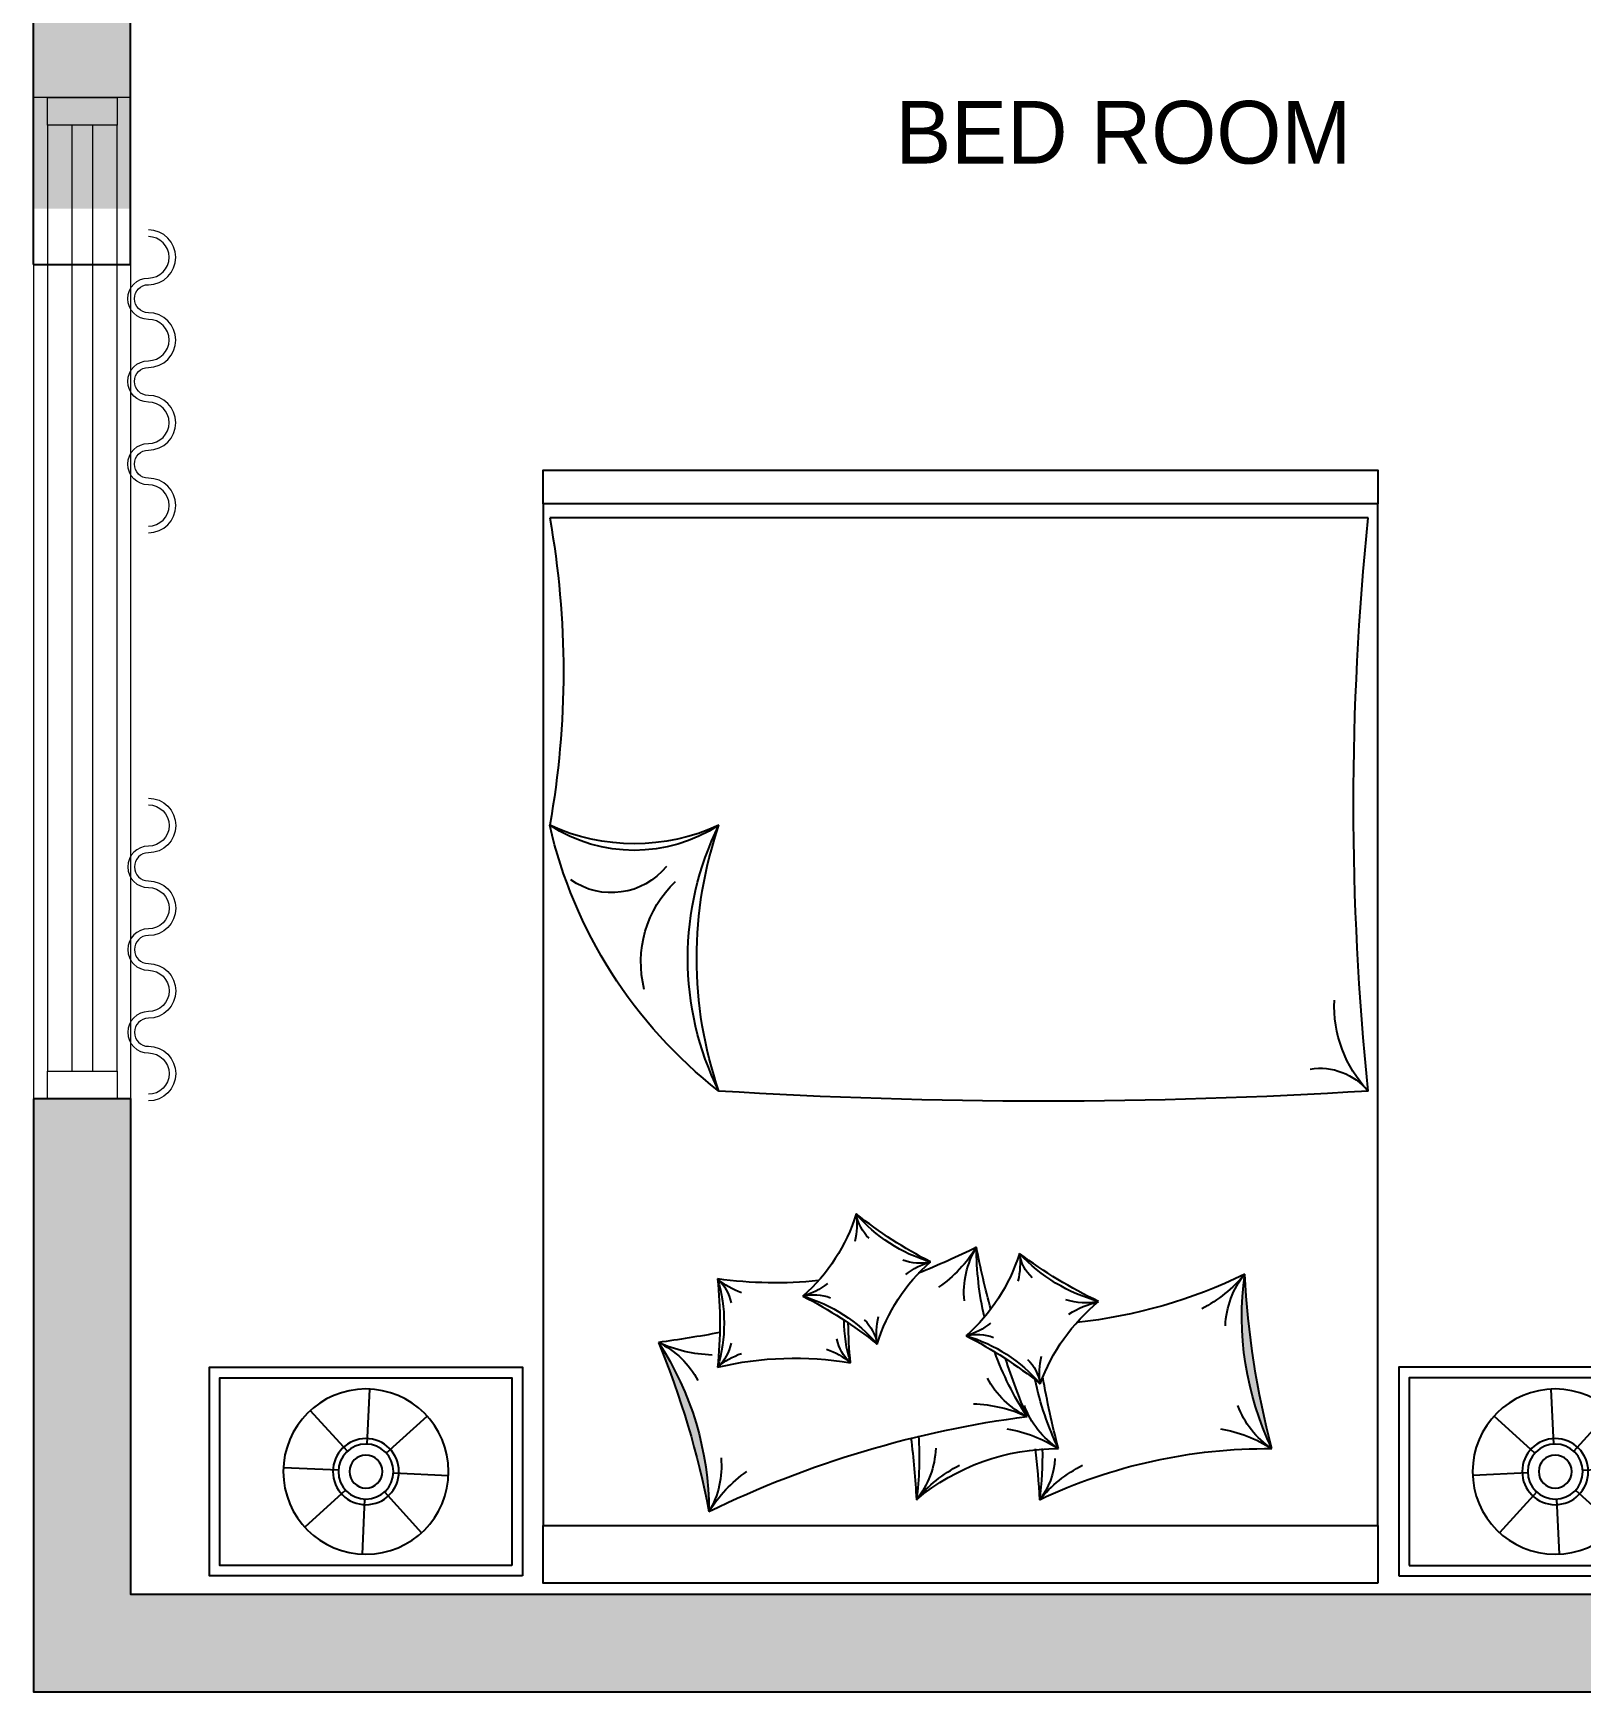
# Model space of a CAD drawing. Header units: inches. Extents: x 0 to 2865, y 0 to 4378.
# Drawn here: x 1076.5 to 1187.8, y 918.1 to 1037.4 of the extents above; entities that cross this region are included whole.
import ezdxf

# ---------------------------------------------------------------- set-up
doc = ezdxf.new("R2010")
doc.units = ezdxf.units.IN
doc.layers.add('A-WALL', color=113, linetype='Continuous', lineweight=9)
for name, color, linetype in [('I-FURN', 8, 'Continuous'), ('I-Furn Text', 7, 'Continuous'), ('I-GLAZ', 6, 'Continuous'), ('WALL', 4, 'Continuous')]:
    doc.layers.add(name, color=color, linetype=linetype)
doc.styles.add('1 by 8 new', font='GOTHIC.TTF', dxfattribs={"height": 4.5})

# ---------------------------------------------------------------- blocks, each defined once
blk = doc.blocks.new('BED')
at = {"layer": 'I-FURN', "transparency": 33554687}
h = blk.add_hatch(color=256, dxfattribs=at)
edge = h.paths.add_edge_path()
edge.add_ellipse((-40.13340545339418, -5.179312144535743), major_axis=(15.58408863954086, 15.58408863954083), ratio=0.9999999999998601, start_angle=281.63393075534776, end_angle=315.0978341324132, ccw=False)
edge.add_ellipse((-79.48608896645567, 6.57775249017277), major_axis=(-44.19450264213356, 44.19450264213366), ratio=0.9999999999997735, start_angle=202.5392429386608, end_angle=214.1925219491154)
h = blk.add_hatch(color=256, dxfattribs=at)
edge = h.paths.add_edge_path()
edge.add_ellipse((82.8400841603002, -25.50388626169206), major_axis=(-44.19450264210435, 44.19450264210443), ratio=0.9999999999993399, start_angle=30.31826891564059, end_angle=41.97154792606656)
edge.add_ellipse((42.2581928801668, -19.18151577026492), major_axis=(-15.5840886395407, 15.58408863954074), ratio=0.9999999999999475, start_angle=19.412956732346686, end_angle=52.87686010932521, ccw=False)
for p, q in [((-42.84299019888749, -6.031982867865736), (-43.02951411451068, -2.076378131354431)), ((42.84299019889113, -6.03198286785846), (43.02951411451431, -2.076378131347155)), ((-44.21419187031279, -6.67721393247848), (-47.14311912878475, -4.012071325185389)), ((-41.41715693743026, -6.545321606889047), (-38.75201433013717, -3.616394348417089)), ((41.4171569374339, -6.545321606881771), (38.75201433014081, -3.616394348409813)), ((44.21419187031643, -6.677213932471204), (47.14311912878838, -4.012071325178113)), ((-44.72753060933428, -8.10304719393389), (-48.68313534584922, -8.289571109555254)), ((-40.77192587282116, -7.916523278312525), (-36.81632113630803, -7.72999936269116)), ((40.7719258728248, -7.916523278308887), (36.81632113630985, -7.729999362687522)), ((44.72753060933974, -8.103047193926614), (48.68313534585286, -8.289571109547978)), ((-44.08229954472336, -9.474248865361005), (-46.74744215201645, -12.40317612383296)), ((-41.28526461184083, -9.342356539771572), (-38.35633735336887, -12.00749914706466)), ((41.28526461184447, -9.342356539764296), (38.35633735337251, -12.00749914705739)), ((44.08229954472699, -9.47424886535373), (46.74744215202008, -12.40317612382569)), ((-42.65646628326795, -9.987587604380678), (-42.46994236764658, -13.94319234089562)), ((42.6564662832734, -9.98758760437704), (42.4699423676484, -13.94319234088834)), ((29.30252457301015, -76.56771596757471), (-29.53781469260809, -76.56771607310475))]:
    blk.add_line(p, q, dxfattribs=at)
for points in [[(30.00000000000034, 9.094947017729282e-13), (-29.99999999999977, 1.364242052659392e-12), (-29.99999999999977, -4.126984126980915), (30.00000000000034, -4.12698412698137)], [(-31.49945648216067, -0.509785236112748), (-53.99999999999966, -0.509785236112748), (-53.99999999999966, -15.50978523611275), (-31.49945648216067, -15.50978523611275)], [(31.49945648216124, -0.5097852361132027), (54.00000000000045, -0.5097852361132027), (54.00000000000045, -15.5097852361132), (31.49945648216124, -15.5097852361132)], [(-32.24945648216067, -1.259785236112748), (-53.24999999999966, -1.259785236112748), (-53.24999999999966, -14.75978523611275), (-32.24945648216067, -14.75978523611275)], [(32.24945648216124, -1.259785236113203), (53.25000000000045, -1.259785236113203), (53.25000000000045, -14.7597852361132), (32.24945648216124, -14.7597852361132)], [(30.00000000000057, -77.58850157534334), (-29.99999999999943, -77.58850157533561), (-29.99999999999977, -4.126984126980915), (30.00000000000034, -4.12698412698137)], [(30.00000000000057, -77.58850157534334), (-29.99999999999943, -77.58850157533561), (-29.99999999999943, -79.99999999999818), (30.00000000000057, -79.99999999999864)]]:
    blk.add_lwpolyline(points, close=True, dxfattribs=at)
for centre, radius in [((-42.74972824107681, -8.009785236125026), 5.940000000497924), ((42.74972824108045, -8.00978523611775), 5.940000000497934), ((-42.74972824107681, -8.009785236125026), 2.37600000019917), ((42.74972824108045, -8.00978523611775), 2.376000000199173), ((-42.74972824107681, -8.009785236125026), 1.980000000165975), ((-42.74972824107681, -8.009785236125026), 1.188000000099585), ((42.74972824108045, -8.00978523611775), 1.980000000165978), ((42.74972824108045, -8.00978523611775), 1.188000000099587)]:
    blk.add_circle(centre, radius, dxfattribs=at)
for centre, radius, start, end in [((-79.48608896645567, 6.577752490158218), 62.50046501884082, 337.5392429675062, 349.1925219301149), ((-40.13340545339418, -5.179312144535743), 22.03922951125872, 326.6339307816924, 0.09783412808068302), ((14.29732386618025, 61.58127291774917), 74.16983031942473, 244.1051374163238, 262.6266274648001), ((-9.496600725120175, 0.2813959061982132), 10.16506761753974, 212.242321466755, 234.7327240634353), ((-23.50899874913705, -8.395362257053876), 6.317151978906221, 354.506931220937, 31.00115229156921), ((-65.5893967356966, -2.686405764818574), 62.50046501884082, 352.8723856237003, 356.9715479605134), ((-8.100783944158707, -9.945069122257792), 6.317151978906221, 2.285957195940157, 38.78017823902326), ((-25.00750545553421, -9.00877625624571), 22.03922951125872, 355.9241832641608, 7.876860115832518), ((6.923956555081986, 6.052799551770931), 15.7163777343684, 230.0100781594712, 270.4110818738097), ((4.608240109839699, 0.5484592739167056), 10.16506761753974, 220.02134745206, 242.5117500576237), ((-56.74194596098062, -2.686405764818574), 62.50046501884082, 353.5972692344646, 356.9715479605134), ((22.05120906756247, 28.66581657881807), 38.33040339653333, 244.7013599602726, 270.4919954027366), ((1.731579927553298, -9.153739509339175), 5.053721583124976, 2.285957195940157, 38.78017823902326), ((-16.16005468084734, -9.00877625624571), 22.03922951125872, 358.300895687622, 7.876860115832518), ((13.45569088454113, 0.5484592739167056), 10.16506761753974, 220.02134745206, 242.5117500576237), ((1.6097178230998, -1.068042130565118), 10.16506761753974, 279.7780667895824, 302.2684693717773), ((10.52427233854576, -14.93037051991178), 6.317151978906221, 123.5096386267922, 160.0038596369334), ((26.91456338705063, -19.18151577025037), 22.03922951125872, 154.4129567395365, 168.0486538025515), ((67.49645466716936, -25.50388626166296), 62.50046501884082, 165.3182689327398, 170.1576576033741), ((16.95334731620142, -1.068042130565118), 10.16506761753974, 279.7780667895824, 302.2684693717773), ((25.86790183164737, -14.93037051991178), 6.317151978906221, 123.5096386267922, 160.0038596369334), ((42.2581928801668, -19.18151577025037), 22.03922951125872, 154.4129567395365, 187.8768601158325), ((82.8400841603002, -25.50388626166296), 62.50046501884082, 165.3182689327398, 176.9715479605135), ((0.5650791867523139, -2.724646134584873), 10.16506761753974, 271.9990408009585, 294.4894434119159), ((7.521290979130185, -17.66601648949199), 6.317151978906221, 115.7306126241778, 152.2248337046104), ((23.18534486324677, -24.09651355502046), 22.03922951125872, 146.6339307816924, 160.1771595901036), ((62.53802837629371, -35.8535781896926), 62.50046501884082, 157.5392429675062, 161.60550070761), ((-24.46935156927759, -11.60980921006421), 6.317151978906221, 295.7306126241778, 332.2248337046104), ((-13.83739369628859, 10.04619940877501), 31.25023250942041, 297.0966054268173, 308.7498844551293), ((-2.67592405284779, -7.191467559902776), 11.01961475562936, 286.1912932477329, 319.6551966384683), ((2.607022389900862, -13.80727786792613), 3.15857598945311, 314.0642937237366, 350.5585147739947), ((10.75337835005519, -15.05035558970758), 5.082533808769868, 171.7996839924949, 194.290086579433), ((18.72723211524169, -9.53606954406041), 13.85831012812964, 200.2180295282298, 230.5721066988012), ((-17.51313977583743, -26.55117956529921), 10.16506761753974, 91.99904080095843, 114.489443411916), ((-48.55739803216386, -18.68842713378262), 31.25023250942041, 354.1733605243788, 5.826639475621183), ((-28.02168360278267, -18.68842713378262), 11.01961475562936, 343.2680482935895, 16.73195170641054), ((-14.12590964828235, -11.68730220280713), 5.082533808769868, 228.876439015135, 251.3668416504409), ((-19.59701536144678, -17.84971730787083), 3.15857598945311, 11.14104877428638, 47.63526982051552), ((-11.93790888917249, 7.712010399839983), 23.87731924453131, 256.6069347148807, 279.7033356534133), ((-11.25617056284648, -11.99507458926973), 5.082533808769868, 288.6331583495591, 311.1235609848649), ((-5.785064850249569, -18.15748969433389), 3.15857598945311, 132.3647301794845, 168.8589512257136), ((2.639603391071773, -18.99619952022385), 11.01961475562936, 163.2680482935895, 179.5280806176435), ((23.17531782048206, -18.99619952022385), 31.25023250942041, 174.1733605243788, 179.459318573744), ((-31.24538445631265, -90.85709861731357), 74.16983031942473, 79.17424012284803, 82.62662746480014), ((-25.56402538665827, 7.195786140962355), 31.25023250942041, 297.0966054268173, 308.7498844551293), ((-14.40255574317382, -10.04188082773044), 11.01961475562936, 286.1912932477329, 319.6551966384683), ((-9.119609300425168, -16.65769113575379), 3.15857598945311, 314.0642937237366, 350.5585147739947), ((-0.973253340285396, -17.90076885755025), 5.082533808769868, 171.7996839924949, 194.290086579433), ((6.488032239475046, -13.28487082182164), 13.08380323838914, 197.300731885757, 228.5457579871332), ((1.198997291809405, -14.71898067656639), 3.15857598945311, 255.2879751359212, 291.7821961739907), ((-8.26491931026942, -27.58011102569344), 13.08380323838914, 17.30073188575705, 48.54575798713328), ((-1.000102190504208, -22.66078897938769), 5.082533808769868, 51.55640329502378, 74.04680590809828), ((4.52646272949687, -54.73260538696104), 36.20873892111788, 63.951439646957, 83.93041457906844), ((25.35147136879129, -18.24522290423101), 6.317151978906221, 182.2859571959402, 218.7801782390233), ((-19.59701536144678, -19.52713695965804), 3.15857598945311, 312.3647301794845, 348.8589512257136), ((23.18534486324677, -24.09651355502046), 22.03922951125872, 166.9490291641304, 180.0978341280807), ((62.53802837629371, -35.8535781896926), 62.50046501884082, 165.004368342141, 169.1925219301149), ((24.81943922664539, -51.28534808976019), 34.43255801509228, 115.6293303264636, 126.7306041362188), ((13.11009963482536, -31.93566536198978), 12.12087208699685, 105.2314041699549, 137.1285303148105), ((8.973664171761243, -24.56348686417823), 4.426517426633798, 77.57967366765597, 108.3696246791492), ((11.53166473865019, -13.48407683221649), 6.944724643454832, 237.3976725374356, 256.6295816687488), ((12.64244731585529, -28.73875130058059), 10.16506761753974, 40.02134745206006, 62.51175005762365), ((-14.12590964828235, -25.6895520647513), 5.082533808769868, 108.6331583495591, 131.1235609848649), ((-10.52763439851662, -17.56939394439405), 3.15857598945311, 255.2879751359212, 291.7821961739907), ((-19.99155100059545, -30.43052429355066), 13.08380323838914, 17.30073188575705, 48.54575798713328), ((-12.72673388084479, -25.51120224721581), 5.082533808769868, 51.55640329502378, 74.04680590809828), ((-7.451459863964942, -29.55722160606001), 10.16506761753974, 32.24232146675506, 54.7327240634353), ((6.560938158989643, -20.88046344250233), 6.317151978906221, 174.506931220937, 211.0011522915692), ((-13.35282304168459, -51.73958583202239), 30.16081448590489, 84.01519655289943, 97.84314601574884), ((-0.7767848799700232, -18.20419286862216), 5.082533808769868, 231.5564032950238, 254.0468059080983), ((-31.24538445631265, -90.85709861731357), 74.16983031942473, 64.1051374163238, 67.63867184205104), ((-0.8036337302033871, -22.9642129904596), 5.082533808769868, 351.7996839924949, 14.29008657943298), ((7.342722229659898, -24.20729071178994), 3.15857598945311, 134.0642937237366, 170.5585147739947), ((12.06050662553798, -50.9111812563051), 31.25023250942041, 117.0966054268173, 128.7498844551294), ((0.8990369820388651, -33.67351428762686), 11.01961475562936, 106.1912932477329, 139.6551966384683), ((-2.975884362574675, -26.14600117096325), 3.15857598945311, 75.28797513592127, 111.7821961739907), ((-12.53026542052942, -25.81462625830227), 5.082533808769868, 351.7996839924949, 14.29008657943298), ((-4.383909460709788, -27.0577039796035), 3.15857598945311, 134.0642937237366, 170.5585147739947), ((3.474101079846605, -62.06178744445697), 33.87342975265533, 127.9869748437238, 167.0501721512429), ((1.936634840734996, -44.91762432006271), 21.54482815320035, 153.6783093618448, 206.3216906381552), ((10.47614018191257, -44.91762432006271), 29.44343855979626, 161.0671664828343, 198.9328335171657), ((5.964064367859237, -411.182269407645), 376.5418162922257, 86.44646922421903, 93.55353079057583), ((25.82939820222964, -32.51127248686225), 4.49478135502051, 261.0708330919693, 320.5971467921632), ((35.81597754842403, -41.5063476278292), 8.952560559357284, 136.6815567684954, 182.5313597915342), ((230.7615168969025, -55.96606818865121), 202.509637991314, 174.1611023577892, 185.8388976422108), ((-14.95230106059148, -44.62510768422226), 8.02980569546747, 165.8230938933009, 226.379597077757), ((-25.09939255187021, -54.74580688857441), 5.117521007405927, 39.21859843020932, 124.8103884606712), ((-23.45610536289996, -63.83484160625721), 11.16565865548822, 56.99721129923215, 123.0027887007679), ((-23.45610536289985, -67.74124003273664), 14.59763732330932, 65.37844301681548, 114.6215569831845), ((-90.91803097730622, -65.51927218630453), 62.36665025055149, 349.7960217976261, 10.2039782023739)]:
    blk.add_arc(centre, radius, start, end, dxfattribs=at)

msp = doc.modelspace()

# ---------------------------------------------------------------- hatches: boundary and pattern name
at = {"layer": 'A-WALL', "lineweight": 5, "transparency": 33554636}
h = msp.add_hatch(color=8, dxfattribs=at)
h.dxf.hatch_style = 1
h.paths.add_polyline_path([(1076.546375781221, 1024.751893260652), (1083.546375781258, 1024.751893260652), (1083.546375781265, 1088.001099631801), (1076.57012875373, 1088.001099631801)])
h = msp.add_hatch(color=8, dxfattribs=at)
h.dxf.hatch_style = 1
h.paths.add_polyline_path([(1076.573838100147, 960.7518932606417), (1076.573838100147, 918.1341428179021), (1305.562841842711, 918.134142817953), (1305.562841842711, 925.1341428179894), (1083.573838100183, 925.1341428179385), (1083.573838100183, 960.7518932606417)])

# ---------------------------------------------------------------- linework, layer by layer
at = {"layer": 'I-FURN', "color": 8, "lineweight": 5, "transparency": 33554636}
for points in [[(1084.831237838673, 1001.453999114162, 1), (1084.831237838673, 1005.384884417535, -1), (1084.831237838673, 1007.399866543387, 1), (1084.831237838673, 1011.330751846771, -1), (1084.831237838673, 1013.345733972624, 1), (1084.831237838673, 1017.276619276007, -1), (1084.831237838673, 1019.291601401856, 1), (1084.831237838673, 1023.222486705244, 1)], [(1084.831237838673, 1001.932974908545, 1), (1084.831237838673, 1004.905908623151, -0.9999999999999998), (1084.831237838673, 1007.878842337771, 0.9999999999999998), (1084.831237838673, 1010.851776052387, -0.9999999999999998), (1084.831237838673, 1013.824709767004, 0.9999999999999998), (1084.831237838673, 1016.797643481624, -0.9999999999999998), (1084.831237838673, 1019.77057719624, 0.9999999999999998), (1084.831237838673, 1022.74351091086)], [(1084.831237838673, 981.8981234081448, -1), (1084.831237838673, 978.9251896935393, 0.9999999999999998), (1084.831237838673, 975.9522559789193, -0.9999999999999998), (1084.831237838673, 972.9793222643029, 0.9999999999999998), (1084.831237838673, 970.0063885496866, -0.9999999999999998), (1084.831237838673, 967.0334548350666, 0.9999999999999998), (1084.831237838673, 964.0605211204502, -0.9999999999999998), (1084.831237838673, 961.0875874058302)], [(1084.831237838673, 982.3770992025284, -1), (1084.831237838673, 978.4462138991557, 1), (1084.831237838673, 976.4312317733029, -1), (1084.831237838673, 972.5003464699194, 1), (1084.831237838673, 970.4853643440665, -1), (1084.831237838673, 966.554479040683, 1), (1084.831237838673, 964.5394969148338, -1), (1084.831237838673, 960.6086116114466, -1)]]:
    msp.add_lwpolyline(points, format="xyb", dxfattribs=at)
at = {"layer": 'I-GLAZ', "color": 8, "lineweight": 5, "ltscale": 0.05, "transparency": 33554636}
for points in [[(1076.573838100147, 960.7518932606417), (1083.573838100183, 960.7518932606417), (1083.573838100183, 1032.751893260642), (1076.573838100147, 1032.751893260642)], [(1082.573838100168, 1030.751893260642), (1077.573838100168, 1030.751893260642), (1077.573838100168, 1032.751893260642), (1082.573838100168, 1032.751893260642)], [(1082.573838100168, 1030.751893260642), (1077.573838100168, 1030.751893260642), (1077.573838100168, 962.7518932606417), (1082.573838100168, 962.7518932606417)], [(1080.823838100168, 962.7518932606417), (1080.823838100168, 1030.751893260642), (1079.323838100168, 1030.751893260642), (1079.323838100168, 962.7518932606417)], [(1082.573838100168, 960.7518932606417), (1077.573838100168, 960.7518932606417), (1077.573838100168, 962.7518932606417), (1082.573838100168, 962.7518932606417)]]:
    msp.add_lwpolyline(points, close=True, dxfattribs=at)
at = {"layer": 'WALL', "color": 8, "ltscale": 0.1, "transparency": 33554636}
for p, q in [((1076.546375781229, 1095.759142817941), (1076.546375781221, 1020.751893260652)), ((1083.546375781258, 1020.751893260652), (1083.546375781269, 1088.001099631801)), ((1076.546375781221, 1020.751893260652), (1083.546375781258, 1020.751893260652))]:
    msp.add_line(p, q, dxfattribs=at)
msp.add_lwpolyline([(1076.573838100147, 960.7518932606417), (1076.573838100147, 918.1341428179021), (1305.562841842711, 918.134142817953), (1305.562841842711, 925.1341428179894), (1083.573838100183, 925.1341428179385), (1083.573838100183, 960.7518932606417), (1076.573838100147, 960.7518932606417)], dxfattribs=at)

# ---------------------------------------------------------------- block references
at = {"layer": 'I-FURN', "color": 8, "lineweight": 5, "transparency": 33554636, "xscale": -1, "rotation": 180}
msp.add_blockref('BED', (1143.218068595121, 925.9548257176912), dxfattribs=at)

# ---------------------------------------------------------------- texts
at = {"layer": 'I-Furn Text', "color": 8, "lineweight": 5, "transparency": 33554636, "insert": (1154.916933573411, 1032.49968056998), "char_height": 4.5, "width": 50.47192046227057, "attachment_point": 2, "style": '1 by 8 new'}
msp.add_mtext('BED ROOM', dxfattribs=at)

doc.saveas('drawing.dxf')
